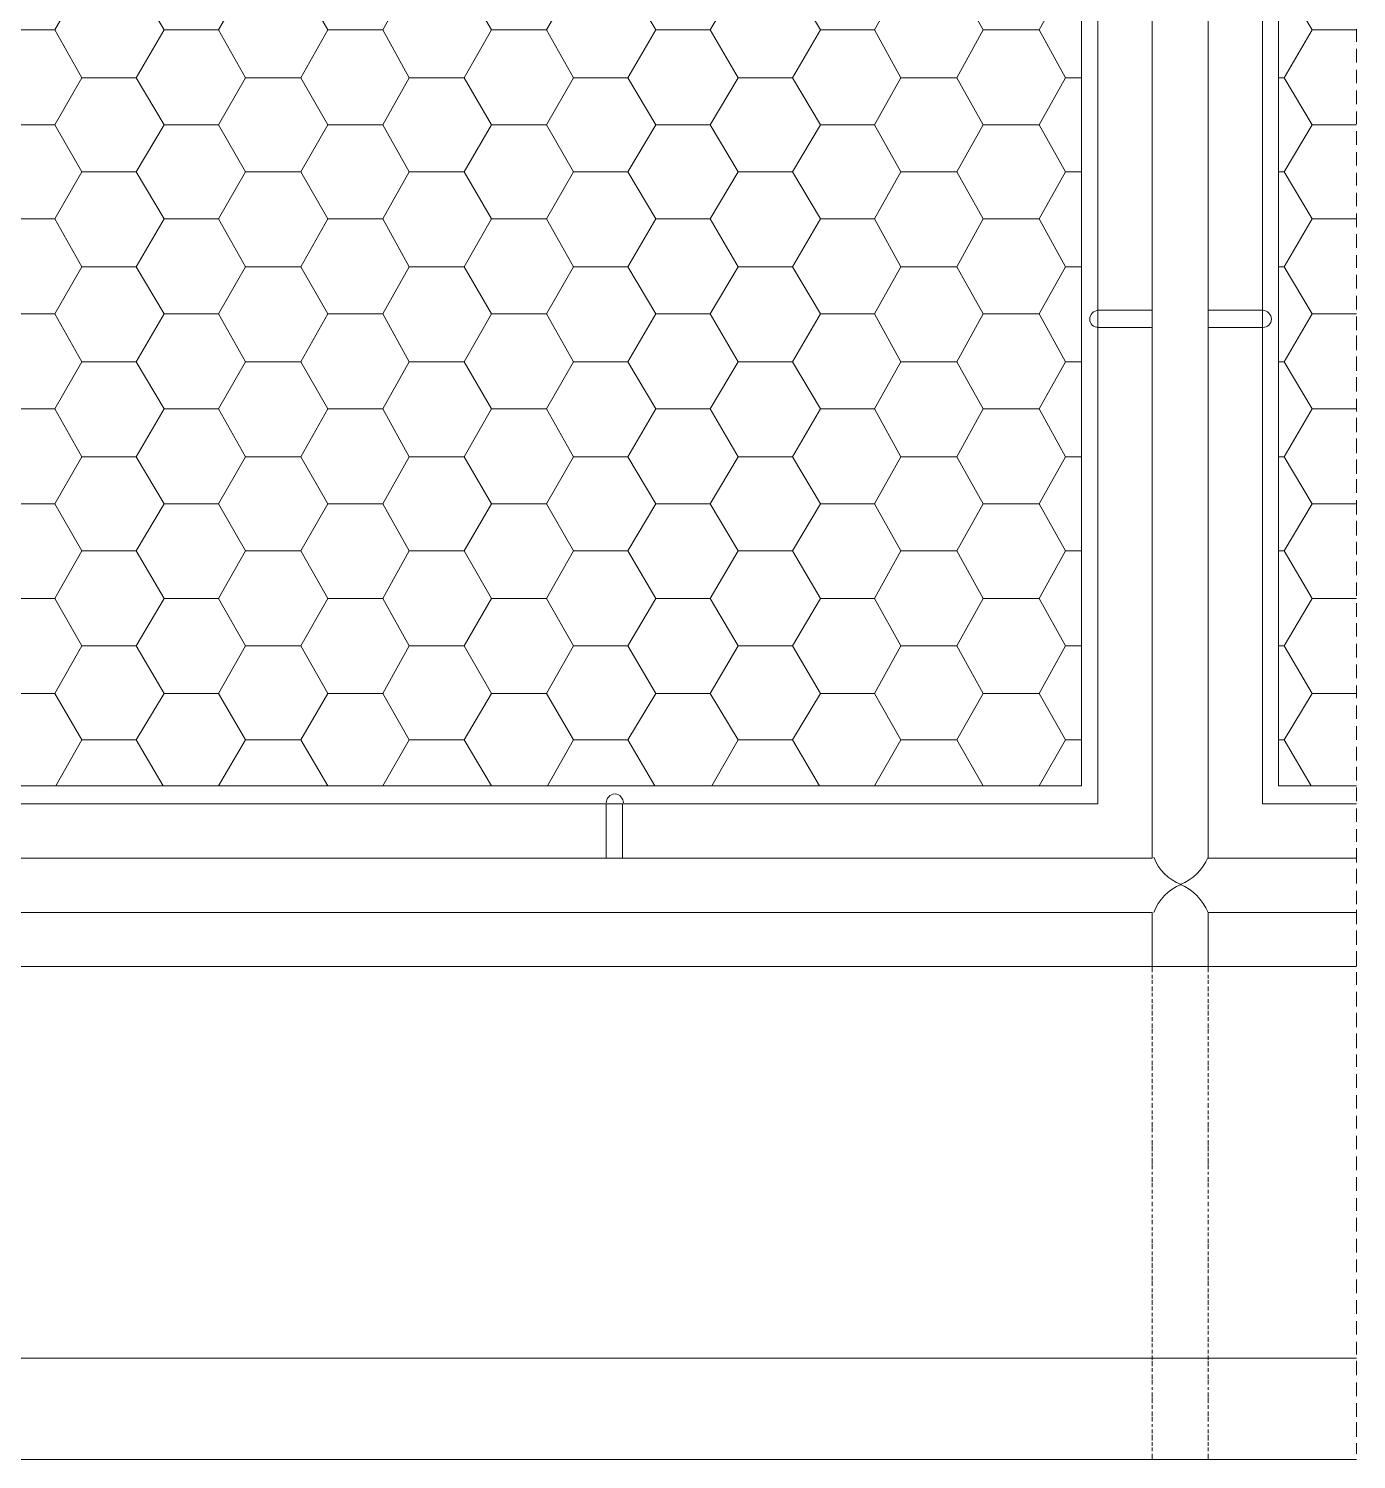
# Model space of a CAD drawing. Header units: millimetres. Extents: x 2928 to 3112, y 1220 to 1280.
# Drawn here: x 3060.518 to 3062.948, y 1263.054 to 1265.671 of the extents above; entities that cross this region are included whole.
import ezdxf

# ---------------------------------------------------------------- set-up
doc = ezdxf.new("R2010")
doc.units = ezdxf.units.MM

msp = doc.modelspace()

# ---------------------------------------------------------------- linework, layer by layer
at = {"color": 7, "linetype": 'Continuous', "lineweight": 5, "true_color": 0x000007}
for points in [[(3062.57433, 1264.15367), (3062.57433, 1268.05543), (3058.37486, 1268.05543)], [(3062.67688, 1264.15367), (3062.67688, 1268.05543), (3062.94813, 1268.05543)], [(3062.94813, 1267.95454), (3062.77612, 1267.95454), (3062.77612, 1264.25291), (3062.94813, 1264.25291)], [(3062.94813, 1267.92476), (3062.80589, 1267.92476), (3062.80589, 1264.28599), (3062.94813, 1264.28599)], [(3062.47509, 1265.15599), (3062.57433, 1265.15599), (3062.57433, 1265.12456)], [(3062.77612, 1265.15599), (3062.67688, 1265.15599), (3062.67688, 1265.12456)], [(3062.57433, 1265.12456), (3062.47509, 1265.12456), (3062.47509, 1265.12456)], [(3062.67688, 1265.12456), (3062.77612, 1265.12456), (3062.77612, 1265.12456)], [(3061.57532, 1264.25291), (3061.57532, 1264.15367), (3061.60509, 1264.15367)], [(3061.60509, 1264.15367), (3061.60509, 1264.25291), (3061.60509, 1264.25291)], [(3062.57433, 1264.15367), (3058.37486, 1264.15367), (3058.37486, 1264.15367)], [(3062.67688, 1264.15367), (3062.94813, 1264.15367), (3062.94813, 1264.15367)], [(3062.57433, 1264.05443), (3058.37486, 1264.05443), (3058.37486, 1264.05443)], [(3062.57433, 1263.95519), (3062.57433, 1264.05443), (3062.57433, 1264.05443)], [(3062.67688, 1263.95519), (3062.67688, 1264.05443), (3062.67688, 1264.05443)], [(3062.67688, 1264.05443), (3062.94813, 1264.05443), (3062.94813, 1264.05443)]]:
    msp.add_lwpolyline(points, dxfattribs=at)
for points in [[(3058.47409, 1267.95454), (3062.47509, 1267.95454), (3062.47509, 1264.25291), (3058.47409, 1264.25291)], [(3062.44532, 1264.28599), (3058.50387, 1264.28599), (3058.50387, 1267.92476), (3062.44532, 1267.92476)]]:
    msp.add_lwpolyline(points, close=True, dxfattribs=at)
at = {"color": 9, "linetype": 'Continuous', "lineweight": 13, "true_color": 0xbababa}
for points in [[(3060.56639, 1265.66872), (3060.61601, 1265.75473), (3060.61601, 1265.75473)], [(3060.76652, 1265.66872), (3060.71525, 1265.75473), (3060.71525, 1265.75473)], [(3060.86576, 1265.66872), (3060.91538, 1265.75473), (3060.91538, 1265.75473)], [(3061.06589, 1265.66872), (3061.01627, 1265.75473), (3061.01627, 1265.75473)], [(3061.16679, 1265.66872), (3061.21475, 1265.75473), (3061.21475, 1265.75473)], [(3061.36527, 1265.66872), (3061.31565, 1265.75473), (3061.31565, 1265.75473)], [(3061.46616, 1265.66872), (3061.51578, 1265.75473), (3061.51578, 1265.75473)], [(3061.66629, 1265.66872), (3061.61502, 1265.75473), (3061.61502, 1265.75473)], [(3061.76553, 1265.66872), (3061.81681, 1265.75473), (3061.81681, 1265.75473)], [(3061.96732, 1265.66872), (3061.91604, 1265.75473), (3061.91604, 1265.75473)], [(3062.06656, 1265.66872), (3062.11452, 1265.75473), (3062.11452, 1265.75473)], [(3062.26504, 1265.66872), (3062.21707, 1265.75473), (3062.21707, 1265.75473)], [(3062.36758, 1265.66872), (3062.41555, 1265.75473), (3062.41555, 1265.75473)], [(3062.86709, 1265.66872), (3062.81581, 1265.75473), (3062.81581, 1265.75473)], [(3060.4655, 1265.66872), (3060.56639, 1265.66872), (3060.56639, 1265.66872)], [(3060.61601, 1265.58106), (3060.56639, 1265.66872), (3060.56639, 1265.66872)], [(3060.71525, 1265.58106), (3060.76652, 1265.66872), (3060.76652, 1265.66872)], [(3060.76652, 1265.66872), (3060.86576, 1265.66872), (3060.86576, 1265.66872)], [(3060.91538, 1265.58106), (3060.86576, 1265.66872), (3060.86576, 1265.66872)], [(3061.01627, 1265.58106), (3061.06589, 1265.66872), (3061.06589, 1265.66872)], [(3061.06589, 1265.66872), (3061.16679, 1265.66872), (3061.16679, 1265.66872)], [(3061.21475, 1265.58106), (3061.16679, 1265.66872), (3061.16679, 1265.66872)], [(3061.31565, 1265.58106), (3061.36527, 1265.66872), (3061.36527, 1265.66872)], [(3061.36527, 1265.66872), (3061.46616, 1265.66872), (3061.46616, 1265.66872)], [(3061.51578, 1265.58106), (3061.46616, 1265.66872), (3061.46616, 1265.66872)], [(3061.61502, 1265.58106), (3061.66629, 1265.66872), (3061.66629, 1265.66872)], [(3061.66629, 1265.66872), (3061.76553, 1265.66872), (3061.76553, 1265.66872)], [(3061.81681, 1265.58106), (3061.76553, 1265.66872), (3061.76553, 1265.66872)], [(3061.91604, 1265.58106), (3061.96732, 1265.66872), (3061.96732, 1265.66872)], [(3061.96732, 1265.66872), (3062.06656, 1265.66872), (3062.06656, 1265.66872)], [(3062.11452, 1265.58106), (3062.06656, 1265.66872), (3062.06656, 1265.66872)], [(3062.21707, 1265.58106), (3062.26504, 1265.66872), (3062.26504, 1265.66872)], [(3062.26504, 1265.66872), (3062.36758, 1265.66872), (3062.36758, 1265.66872)], [(3062.41555, 1265.58106), (3062.36758, 1265.66872), (3062.36758, 1265.66872)], [(3062.81581, 1265.58106), (3062.86709, 1265.66872), (3062.86709, 1265.66872)], [(3062.86709, 1265.66872), (3062.94813, 1265.66872), (3062.94813, 1265.66872)], [(3060.56639, 1265.49506), (3060.61601, 1265.58106), (3060.61601, 1265.58106)], [(3060.61601, 1265.58106), (3060.71525, 1265.58106), (3060.71525, 1265.58106)], [(3060.76652, 1265.49506), (3060.71525, 1265.58106), (3060.71525, 1265.58106)], [(3060.86576, 1265.49506), (3060.91538, 1265.58106), (3060.91538, 1265.58106)], [(3060.91538, 1265.58106), (3061.01627, 1265.58106), (3061.01627, 1265.58106)], [(3061.06589, 1265.49506), (3061.01627, 1265.58106), (3061.01627, 1265.58106)], [(3061.16679, 1265.49506), (3061.21475, 1265.58106), (3061.21475, 1265.58106)], [(3061.21475, 1265.58106), (3061.31565, 1265.58106), (3061.31565, 1265.58106)], [(3061.36527, 1265.49506), (3061.31565, 1265.58106), (3061.31565, 1265.58106)], [(3061.46616, 1265.49506), (3061.51578, 1265.58106), (3061.51578, 1265.58106)], [(3061.51578, 1265.58106), (3061.61502, 1265.58106), (3061.61502, 1265.58106)], [(3061.66629, 1265.49506), (3061.61502, 1265.58106), (3061.61502, 1265.58106)], [(3061.76553, 1265.49506), (3061.81681, 1265.58106), (3061.81681, 1265.58106)], [(3061.81681, 1265.58106), (3061.91604, 1265.58106), (3061.91604, 1265.58106)], [(3061.96732, 1265.49506), (3061.91604, 1265.58106), (3061.91604, 1265.58106)], [(3062.06656, 1265.49506), (3062.11452, 1265.58106), (3062.11452, 1265.58106)], [(3062.11452, 1265.58106), (3062.21707, 1265.58106), (3062.21707, 1265.58106)], [(3062.26504, 1265.49506), (3062.21707, 1265.58106), (3062.21707, 1265.58106)], [(3062.36758, 1265.49506), (3062.41555, 1265.58106), (3062.41555, 1265.58106)], [(3062.41555, 1265.58106), (3062.44532, 1265.58106), (3062.44532, 1265.58106)], [(3062.80589, 1265.58106), (3062.81581, 1265.58106), (3062.81581, 1265.58106)], [(3062.86709, 1265.49506), (3062.81581, 1265.58106), (3062.81581, 1265.58106)], [(3060.4655, 1265.49506), (3060.56639, 1265.49506), (3060.56639, 1265.49506)], [(3060.61601, 1265.40905), (3060.56639, 1265.49506), (3060.56639, 1265.49506)], [(3060.71525, 1265.40905), (3060.76652, 1265.49506), (3060.76652, 1265.49506)], [(3060.76652, 1265.49506), (3060.86576, 1265.49506), (3060.86576, 1265.49506)], [(3060.91538, 1265.40905), (3060.86576, 1265.49506), (3060.86576, 1265.49506)], [(3061.01627, 1265.40905), (3061.06589, 1265.49506), (3061.06589, 1265.49506)], [(3061.06589, 1265.49506), (3061.16679, 1265.49506), (3061.16679, 1265.49506)], [(3061.21475, 1265.40905), (3061.16679, 1265.49506), (3061.16679, 1265.49506)], [(3061.31565, 1265.40905), (3061.36527, 1265.49506), (3061.36527, 1265.49506)], [(3061.36527, 1265.49506), (3061.46616, 1265.49506), (3061.46616, 1265.49506)], [(3061.51578, 1265.40905), (3061.46616, 1265.49506), (3061.46616, 1265.49506)], [(3061.61502, 1265.40905), (3061.66629, 1265.49506), (3061.66629, 1265.49506)], [(3061.66629, 1265.49506), (3061.76553, 1265.49506), (3061.76553, 1265.49506)], [(3061.81681, 1265.40905), (3061.76553, 1265.49506), (3061.76553, 1265.49506)], [(3061.91604, 1265.40905), (3061.96732, 1265.49506), (3061.96732, 1265.49506)], [(3061.96732, 1265.49506), (3062.06656, 1265.49506), (3062.06656, 1265.49506)], [(3062.11452, 1265.40905), (3062.06656, 1265.49506), (3062.06656, 1265.49506)], [(3062.21707, 1265.40905), (3062.26504, 1265.49506), (3062.26504, 1265.49506)], [(3062.26504, 1265.49506), (3062.36758, 1265.49506), (3062.36758, 1265.49506)], [(3062.41555, 1265.40905), (3062.36758, 1265.49506), (3062.36758, 1265.49506)], [(3062.81581, 1265.40905), (3062.86709, 1265.49506), (3062.86709, 1265.49506)], [(3062.86709, 1265.49506), (3062.94813, 1265.49506), (3062.94813, 1265.49506)], [(3060.56639, 1265.32304), (3060.61601, 1265.40905), (3060.61601, 1265.40905)], [(3060.61601, 1265.40905), (3060.71525, 1265.40905), (3060.71525, 1265.40905)], [(3060.76652, 1265.32304), (3060.71525, 1265.40905), (3060.71525, 1265.40905)], [(3060.86576, 1265.32304), (3060.91538, 1265.40905), (3060.91538, 1265.40905)], [(3060.91538, 1265.40905), (3061.01627, 1265.40905), (3061.01627, 1265.40905)], [(3061.06589, 1265.32304), (3061.01627, 1265.40905), (3061.01627, 1265.40905)], [(3061.16679, 1265.32304), (3061.21475, 1265.40905), (3061.21475, 1265.40905)], [(3061.21475, 1265.40905), (3061.31565, 1265.40905), (3061.31565, 1265.40905)], [(3061.36527, 1265.32304), (3061.31565, 1265.40905), (3061.31565, 1265.40905)], [(3061.46616, 1265.32304), (3061.51578, 1265.40905), (3061.51578, 1265.40905)], [(3061.51578, 1265.40905), (3061.61502, 1265.40905), (3061.61502, 1265.40905)], [(3061.66629, 1265.32304), (3061.61502, 1265.40905), (3061.61502, 1265.40905)], [(3061.76553, 1265.32304), (3061.81681, 1265.40905), (3061.81681, 1265.40905)], [(3061.81681, 1265.40905), (3061.91604, 1265.40905), (3061.91604, 1265.40905)], [(3061.96732, 1265.32304), (3061.91604, 1265.40905), (3061.91604, 1265.40905)], [(3062.06656, 1265.32304), (3062.11452, 1265.40905), (3062.11452, 1265.40905)], [(3062.11452, 1265.40905), (3062.21707, 1265.40905), (3062.21707, 1265.40905)], [(3062.26504, 1265.32304), (3062.21707, 1265.40905), (3062.21707, 1265.40905)], [(3062.36758, 1265.32304), (3062.41555, 1265.40905), (3062.41555, 1265.40905)], [(3062.41555, 1265.40905), (3062.44532, 1265.40905), (3062.44532, 1265.40905)], [(3062.80589, 1265.40905), (3062.81581, 1265.40905), (3062.81581, 1265.40905)], [(3062.86709, 1265.32304), (3062.81581, 1265.40905), (3062.81581, 1265.40905)], [(3060.4655, 1265.32304), (3060.56639, 1265.32304), (3060.56639, 1265.32304)], [(3060.61601, 1265.23538), (3060.56639, 1265.32304), (3060.56639, 1265.32304)], [(3060.71525, 1265.23538), (3060.76652, 1265.32304), (3060.76652, 1265.32304)], [(3060.76652, 1265.32304), (3060.86576, 1265.32304), (3060.86576, 1265.32304)], [(3060.91538, 1265.23538), (3060.86576, 1265.32304), (3060.86576, 1265.32304)], [(3061.01627, 1265.23538), (3061.06589, 1265.32304), (3061.06589, 1265.32304)], [(3061.06589, 1265.32304), (3061.16679, 1265.32304), (3061.16679, 1265.32304)], [(3061.21475, 1265.23538), (3061.16679, 1265.32304), (3061.16679, 1265.32304)], [(3061.31565, 1265.23538), (3061.36527, 1265.32304), (3061.36527, 1265.32304)], [(3061.36527, 1265.32304), (3061.46616, 1265.32304), (3061.46616, 1265.32304)], [(3061.51578, 1265.23538), (3061.46616, 1265.32304), (3061.46616, 1265.32304)], [(3061.61502, 1265.23538), (3061.66629, 1265.32304), (3061.66629, 1265.32304)], [(3061.66629, 1265.32304), (3061.76553, 1265.32304), (3061.76553, 1265.32304)], [(3061.81681, 1265.23538), (3061.76553, 1265.32304), (3061.76553, 1265.32304)], [(3061.91604, 1265.23538), (3061.96732, 1265.32304), (3061.96732, 1265.32304)], [(3061.96732, 1265.32304), (3062.06656, 1265.32304), (3062.06656, 1265.32304)], [(3062.11452, 1265.23538), (3062.06656, 1265.32304), (3062.06656, 1265.32304)], [(3062.21707, 1265.23538), (3062.26504, 1265.32304), (3062.26504, 1265.32304)], [(3062.26504, 1265.32304), (3062.36758, 1265.32304), (3062.36758, 1265.32304)], [(3062.41555, 1265.23538), (3062.36758, 1265.32304), (3062.36758, 1265.32304)], [(3062.81581, 1265.23538), (3062.86709, 1265.32304), (3062.86709, 1265.32304)], [(3062.86709, 1265.32304), (3062.94813, 1265.32304), (3062.94813, 1265.32304)], [(3060.56639, 1265.14937), (3060.61601, 1265.23538), (3060.61601, 1265.23538)], [(3060.61601, 1265.23538), (3060.71525, 1265.23538), (3060.71525, 1265.23538)], [(3060.76652, 1265.14937), (3060.71525, 1265.23538), (3060.71525, 1265.23538)], [(3060.86576, 1265.14937), (3060.91538, 1265.23538), (3060.91538, 1265.23538)], [(3060.91538, 1265.23538), (3061.01627, 1265.23538), (3061.01627, 1265.23538)], [(3061.06589, 1265.14937), (3061.01627, 1265.23538), (3061.01627, 1265.23538)], [(3061.16679, 1265.14937), (3061.21475, 1265.23538), (3061.21475, 1265.23538)], [(3061.21475, 1265.23538), (3061.31565, 1265.23538), (3061.31565, 1265.23538)], [(3061.36527, 1265.14937), (3061.31565, 1265.23538), (3061.31565, 1265.23538)], [(3061.46616, 1265.14937), (3061.51578, 1265.23538), (3061.51578, 1265.23538)], [(3061.51578, 1265.23538), (3061.61502, 1265.23538), (3061.61502, 1265.23538)], [(3061.66629, 1265.14937), (3061.61502, 1265.23538), (3061.61502, 1265.23538)], [(3061.76553, 1265.14937), (3061.81681, 1265.23538), (3061.81681, 1265.23538)], [(3061.81681, 1265.23538), (3061.91604, 1265.23538), (3061.91604, 1265.23538)], [(3061.96732, 1265.14937), (3061.91604, 1265.23538), (3061.91604, 1265.23538)], [(3062.06656, 1265.14937), (3062.11452, 1265.23538), (3062.11452, 1265.23538)], [(3062.11452, 1265.23538), (3062.21707, 1265.23538), (3062.21707, 1265.23538)], [(3062.26504, 1265.14937), (3062.21707, 1265.23538), (3062.21707, 1265.23538)], [(3062.36758, 1265.14937), (3062.41555, 1265.23538), (3062.41555, 1265.23538)], [(3062.41555, 1265.23538), (3062.44532, 1265.23538), (3062.44532, 1265.23538)], [(3062.80589, 1265.23538), (3062.81581, 1265.23538), (3062.81581, 1265.23538)], [(3062.86709, 1265.14937), (3062.81581, 1265.23538), (3062.81581, 1265.23538)], [(3060.4655, 1265.14937), (3060.56639, 1265.14937), (3060.56639, 1265.14937)], [(3060.61601, 1265.06171), (3060.56639, 1265.14937), (3060.56639, 1265.14937)], [(3060.71525, 1265.06171), (3060.76652, 1265.14937), (3060.76652, 1265.14937)], [(3060.76652, 1265.14937), (3060.86576, 1265.14937), (3060.86576, 1265.14937)], [(3060.91538, 1265.06171), (3060.86576, 1265.14937), (3060.86576, 1265.14937)], [(3061.01627, 1265.06171), (3061.06589, 1265.14937), (3061.06589, 1265.14937)], [(3061.06589, 1265.14937), (3061.16679, 1265.14937), (3061.16679, 1265.14937)], [(3061.21475, 1265.06171), (3061.16679, 1265.14937), (3061.16679, 1265.14937)], [(3061.31565, 1265.06171), (3061.36527, 1265.14937), (3061.36527, 1265.14937)], [(3061.36527, 1265.14937), (3061.46616, 1265.14937), (3061.46616, 1265.14937)], [(3061.51578, 1265.06171), (3061.46616, 1265.14937), (3061.46616, 1265.14937)], [(3061.61502, 1265.06171), (3061.66629, 1265.14937), (3061.66629, 1265.14937)], [(3061.66629, 1265.14937), (3061.76553, 1265.14937), (3061.76553, 1265.14937)], [(3061.81681, 1265.06171), (3061.76553, 1265.14937), (3061.76553, 1265.14937)], [(3061.91604, 1265.06171), (3061.96732, 1265.14937), (3061.96732, 1265.14937)], [(3061.96732, 1265.14937), (3062.06656, 1265.14937), (3062.06656, 1265.14937)], [(3062.11452, 1265.06171), (3062.06656, 1265.14937), (3062.06656, 1265.14937)], [(3062.21707, 1265.06171), (3062.26504, 1265.14937), (3062.26504, 1265.14937)], [(3062.26504, 1265.14937), (3062.36758, 1265.14937), (3062.36758, 1265.14937)], [(3062.41555, 1265.06171), (3062.36758, 1265.14937), (3062.36758, 1265.14937)], [(3062.81581, 1265.06171), (3062.86709, 1265.14937), (3062.86709, 1265.14937)], [(3062.86709, 1265.14937), (3062.94813, 1265.14937), (3062.94813, 1265.14937)], [(3060.56639, 1264.9757), (3060.61601, 1265.06171), (3060.61601, 1265.06171)], [(3060.61601, 1265.06171), (3060.71525, 1265.06171), (3060.71525, 1265.06171)], [(3060.76652, 1264.9757), (3060.71525, 1265.06171), (3060.71525, 1265.06171)], [(3060.86576, 1264.9757), (3060.91538, 1265.06171), (3060.91538, 1265.06171)], [(3060.91538, 1265.06171), (3061.01627, 1265.06171), (3061.01627, 1265.06171)], [(3061.06589, 1264.9757), (3061.01627, 1265.06171), (3061.01627, 1265.06171)], [(3061.16679, 1264.9757), (3061.21475, 1265.06171), (3061.21475, 1265.06171)], [(3061.21475, 1265.06171), (3061.31565, 1265.06171), (3061.31565, 1265.06171)], [(3061.36527, 1264.9757), (3061.31565, 1265.06171), (3061.31565, 1265.06171)], [(3061.46616, 1264.9757), (3061.51578, 1265.06171), (3061.51578, 1265.06171)], [(3061.51578, 1265.06171), (3061.61502, 1265.06171), (3061.61502, 1265.06171)], [(3061.66629, 1264.9757), (3061.61502, 1265.06171), (3061.61502, 1265.06171)], [(3061.76553, 1264.9757), (3061.81681, 1265.06171), (3061.81681, 1265.06171)], [(3061.81681, 1265.06171), (3061.91604, 1265.06171), (3061.91604, 1265.06171)], [(3061.96732, 1264.9757), (3061.91604, 1265.06171), (3061.91604, 1265.06171)], [(3062.06656, 1264.9757), (3062.11452, 1265.06171), (3062.11452, 1265.06171)], [(3062.11452, 1265.06171), (3062.21707, 1265.06171), (3062.21707, 1265.06171)], [(3062.26504, 1264.9757), (3062.21707, 1265.06171), (3062.21707, 1265.06171)], [(3062.36758, 1264.9757), (3062.41555, 1265.06171), (3062.41555, 1265.06171)], [(3062.41555, 1265.06171), (3062.44532, 1265.06171), (3062.44532, 1265.06171)], [(3062.80589, 1265.06171), (3062.81581, 1265.06171), (3062.81581, 1265.06171)], [(3062.86709, 1264.9757), (3062.81581, 1265.06171), (3062.81581, 1265.06171)], [(3060.4655, 1264.9757), (3060.56639, 1264.9757), (3060.56639, 1264.9757)], [(3060.61601, 1264.88804), (3060.56639, 1264.9757), (3060.56639, 1264.9757)], [(3060.71525, 1264.88804), (3060.76652, 1264.9757), (3060.76652, 1264.9757)], [(3060.76652, 1264.9757), (3060.86576, 1264.9757), (3060.86576, 1264.9757)], [(3060.91538, 1264.88804), (3060.86576, 1264.9757), (3060.86576, 1264.9757)], [(3061.01627, 1264.88804), (3061.06589, 1264.9757), (3061.06589, 1264.9757)], [(3061.06589, 1264.9757), (3061.16679, 1264.9757), (3061.16679, 1264.9757)], [(3061.21475, 1264.88804), (3061.16679, 1264.9757), (3061.16679, 1264.9757)], [(3061.31565, 1264.88804), (3061.36527, 1264.9757), (3061.36527, 1264.9757)], [(3061.36527, 1264.9757), (3061.46616, 1264.9757), (3061.46616, 1264.9757)], [(3061.51578, 1264.88804), (3061.46616, 1264.9757), (3061.46616, 1264.9757)], [(3061.61502, 1264.88804), (3061.66629, 1264.9757), (3061.66629, 1264.9757)], [(3061.66629, 1264.9757), (3061.76553, 1264.9757), (3061.76553, 1264.9757)], [(3061.81681, 1264.88804), (3061.76553, 1264.9757), (3061.76553, 1264.9757)], [(3061.91604, 1264.88804), (3061.96732, 1264.9757), (3061.96732, 1264.9757)], [(3061.96732, 1264.9757), (3062.06656, 1264.9757), (3062.06656, 1264.9757)], [(3062.11452, 1264.88804), (3062.06656, 1264.9757), (3062.06656, 1264.9757)], [(3062.21707, 1264.88804), (3062.26504, 1264.9757), (3062.26504, 1264.9757)], [(3062.26504, 1264.9757), (3062.36758, 1264.9757), (3062.36758, 1264.9757)], [(3062.41555, 1264.88804), (3062.36758, 1264.9757), (3062.36758, 1264.9757)], [(3062.81581, 1264.88804), (3062.86709, 1264.9757), (3062.86709, 1264.9757)], [(3062.86709, 1264.9757), (3062.94813, 1264.9757), (3062.94813, 1264.9757)], [(3060.56639, 1264.80203), (3060.61601, 1264.88804), (3060.61601, 1264.88804)], [(3060.61601, 1264.88804), (3060.71525, 1264.88804), (3060.71525, 1264.88804)], [(3060.76652, 1264.80203), (3060.71525, 1264.88804), (3060.71525, 1264.88804)], [(3060.86576, 1264.80203), (3060.91538, 1264.88804), (3060.91538, 1264.88804)], [(3060.91538, 1264.88804), (3061.01627, 1264.88804), (3061.01627, 1264.88804)], [(3061.06589, 1264.80203), (3061.01627, 1264.88804), (3061.01627, 1264.88804)], [(3061.16679, 1264.80203), (3061.21475, 1264.88804), (3061.21475, 1264.88804)], [(3061.21475, 1264.88804), (3061.31565, 1264.88804), (3061.31565, 1264.88804)], [(3061.36527, 1264.80203), (3061.31565, 1264.88804), (3061.31565, 1264.88804)], [(3061.46616, 1264.80203), (3061.51578, 1264.88804), (3061.51578, 1264.88804)], [(3061.51578, 1264.88804), (3061.61502, 1264.88804), (3061.61502, 1264.88804)], [(3061.66629, 1264.80203), (3061.61502, 1264.88804), (3061.61502, 1264.88804)], [(3061.76553, 1264.80203), (3061.81681, 1264.88804), (3061.81681, 1264.88804)], [(3061.81681, 1264.88804), (3061.91604, 1264.88804), (3061.91604, 1264.88804)], [(3061.96732, 1264.80203), (3061.91604, 1264.88804), (3061.91604, 1264.88804)], [(3062.06656, 1264.80203), (3062.11452, 1264.88804), (3062.11452, 1264.88804)], [(3062.11452, 1264.88804), (3062.21707, 1264.88804), (3062.21707, 1264.88804)], [(3062.26504, 1264.80203), (3062.21707, 1264.88804), (3062.21707, 1264.88804)], [(3062.36758, 1264.80203), (3062.41555, 1264.88804), (3062.41555, 1264.88804)], [(3062.41555, 1264.88804), (3062.44532, 1264.88804), (3062.44532, 1264.88804)], [(3062.80589, 1264.88804), (3062.81581, 1264.88804), (3062.81581, 1264.88804)], [(3062.86709, 1264.80203), (3062.81581, 1264.88804), (3062.81581, 1264.88804)], [(3060.4655, 1264.80203), (3060.56639, 1264.80203), (3060.56639, 1264.80203)], [(3060.61601, 1264.71603), (3060.56639, 1264.80203), (3060.56639, 1264.80203)], [(3060.71525, 1264.71603), (3060.76652, 1264.80203), (3060.76652, 1264.80203)], [(3060.76652, 1264.80203), (3060.86576, 1264.80203), (3060.86576, 1264.80203)], [(3060.91538, 1264.71603), (3060.86576, 1264.80203), (3060.86576, 1264.80203)], [(3061.01627, 1264.71603), (3061.06589, 1264.80203), (3061.06589, 1264.80203)], [(3061.06589, 1264.80203), (3061.16679, 1264.80203), (3061.16679, 1264.80203)], [(3061.21475, 1264.71603), (3061.16679, 1264.80203), (3061.16679, 1264.80203)], [(3061.31565, 1264.71603), (3061.36527, 1264.80203), (3061.36527, 1264.80203)], [(3061.36527, 1264.80203), (3061.46616, 1264.80203), (3061.46616, 1264.80203)], [(3061.51578, 1264.71603), (3061.46616, 1264.80203), (3061.46616, 1264.80203)], [(3061.61502, 1264.71603), (3061.66629, 1264.80203), (3061.66629, 1264.80203)], [(3061.66629, 1264.80203), (3061.76553, 1264.80203), (3061.76553, 1264.80203)], [(3061.81681, 1264.71603), (3061.76553, 1264.80203), (3061.76553, 1264.80203)], [(3061.91604, 1264.71603), (3061.96732, 1264.80203), (3061.96732, 1264.80203)], [(3061.96732, 1264.80203), (3062.06656, 1264.80203), (3062.06656, 1264.80203)], [(3062.11452, 1264.71603), (3062.06656, 1264.80203), (3062.06656, 1264.80203)], [(3062.21707, 1264.71603), (3062.26504, 1264.80203), (3062.26504, 1264.80203)], [(3062.26504, 1264.80203), (3062.36758, 1264.80203), (3062.36758, 1264.80203)], [(3062.41555, 1264.71603), (3062.36758, 1264.80203), (3062.36758, 1264.80203)], [(3062.81581, 1264.71603), (3062.86709, 1264.80203), (3062.86709, 1264.80203)], [(3062.86709, 1264.80203), (3062.94813, 1264.80203), (3062.94813, 1264.80203)], [(3060.56639, 1264.62837), (3060.61601, 1264.71603), (3060.61601, 1264.71603)], [(3060.61601, 1264.71603), (3060.71525, 1264.71603), (3060.71525, 1264.71603)], [(3060.76652, 1264.62837), (3060.71525, 1264.71603), (3060.71525, 1264.71603)], [(3060.86576, 1264.62837), (3060.91538, 1264.71603), (3060.91538, 1264.71603)], [(3060.91538, 1264.71603), (3061.01627, 1264.71603), (3061.01627, 1264.71603)], [(3061.06589, 1264.62837), (3061.01627, 1264.71603), (3061.01627, 1264.71603)], [(3061.16679, 1264.62837), (3061.21475, 1264.71603), (3061.21475, 1264.71603)], [(3061.21475, 1264.71603), (3061.31565, 1264.71603), (3061.31565, 1264.71603)], [(3061.36527, 1264.62837), (3061.31565, 1264.71603), (3061.31565, 1264.71603)], [(3061.46616, 1264.62837), (3061.51578, 1264.71603), (3061.51578, 1264.71603)], [(3061.51578, 1264.71603), (3061.61502, 1264.71603), (3061.61502, 1264.71603)], [(3061.66629, 1264.62837), (3061.61502, 1264.71603), (3061.61502, 1264.71603)], [(3061.76553, 1264.62837), (3061.81681, 1264.71603), (3061.81681, 1264.71603)], [(3061.81681, 1264.71603), (3061.91604, 1264.71603), (3061.91604, 1264.71603)], [(3061.96732, 1264.62837), (3061.91604, 1264.71603), (3061.91604, 1264.71603)], [(3062.06656, 1264.62837), (3062.11452, 1264.71603), (3062.11452, 1264.71603)], [(3062.11452, 1264.71603), (3062.21707, 1264.71603), (3062.21707, 1264.71603)], [(3062.26504, 1264.62837), (3062.21707, 1264.71603), (3062.21707, 1264.71603)], [(3062.36758, 1264.62837), (3062.41555, 1264.71603), (3062.41555, 1264.71603)], [(3062.41555, 1264.71603), (3062.44532, 1264.71603), (3062.44532, 1264.71603)], [(3062.80589, 1264.71603), (3062.81581, 1264.71603), (3062.81581, 1264.71603)], [(3062.86709, 1264.62837), (3062.81581, 1264.71603), (3062.81581, 1264.71603)], [(3060.4655, 1264.62837), (3060.56639, 1264.62837), (3060.56639, 1264.62837)], [(3060.61601, 1264.54236), (3060.56639, 1264.62837), (3060.56639, 1264.62837)], [(3060.71525, 1264.54236), (3060.76652, 1264.62837), (3060.76652, 1264.62837)], [(3060.76652, 1264.62837), (3060.86576, 1264.62837), (3060.86576, 1264.62837)], [(3060.91538, 1264.54236), (3060.86576, 1264.62837), (3060.86576, 1264.62837)], [(3061.01627, 1264.54236), (3061.06589, 1264.62837), (3061.06589, 1264.62837)], [(3061.06589, 1264.62837), (3061.16679, 1264.62837), (3061.16679, 1264.62837)], [(3061.21475, 1264.54236), (3061.16679, 1264.62837), (3061.16679, 1264.62837)], [(3061.31565, 1264.54236), (3061.36527, 1264.62837), (3061.36527, 1264.62837)], [(3061.36527, 1264.62837), (3061.46616, 1264.62837), (3061.46616, 1264.62837)], [(3061.51578, 1264.54236), (3061.46616, 1264.62837), (3061.46616, 1264.62837)], [(3061.61502, 1264.54236), (3061.66629, 1264.62837), (3061.66629, 1264.62837)], [(3061.66629, 1264.62837), (3061.76553, 1264.62837), (3061.76553, 1264.62837)], [(3061.81681, 1264.54236), (3061.76553, 1264.62837), (3061.76553, 1264.62837)], [(3061.91604, 1264.54236), (3061.96732, 1264.62837), (3061.96732, 1264.62837)], [(3061.96732, 1264.62837), (3062.06656, 1264.62837), (3062.06656, 1264.62837)], [(3062.11452, 1264.54236), (3062.06656, 1264.62837), (3062.06656, 1264.62837)], [(3062.21707, 1264.54236), (3062.26504, 1264.62837), (3062.26504, 1264.62837)], [(3062.26504, 1264.62837), (3062.36758, 1264.62837), (3062.36758, 1264.62837)], [(3062.41555, 1264.54236), (3062.36758, 1264.62837), (3062.36758, 1264.62837)], [(3062.81581, 1264.54236), (3062.86709, 1264.62837), (3062.86709, 1264.62837)], [(3062.86709, 1264.62837), (3062.94813, 1264.62837), (3062.94813, 1264.62837)], [(3060.56639, 1264.4547), (3060.61601, 1264.54236), (3060.61601, 1264.54236)], [(3060.61601, 1264.54236), (3060.71525, 1264.54236), (3060.71525, 1264.54236)], [(3060.76652, 1264.4547), (3060.71525, 1264.54236), (3060.71525, 1264.54236)], [(3060.86576, 1264.4547), (3060.91538, 1264.54236), (3060.91538, 1264.54236)], [(3060.91538, 1264.54236), (3061.01627, 1264.54236), (3061.01627, 1264.54236)], [(3061.06589, 1264.4547), (3061.01627, 1264.54236), (3061.01627, 1264.54236)], [(3061.16679, 1264.4547), (3061.21475, 1264.54236), (3061.21475, 1264.54236)], [(3061.21475, 1264.54236), (3061.31565, 1264.54236), (3061.31565, 1264.54236)], [(3061.36527, 1264.4547), (3061.31565, 1264.54236), (3061.31565, 1264.54236)], [(3061.46616, 1264.4547), (3061.51578, 1264.54236), (3061.51578, 1264.54236)], [(3061.51578, 1264.54236), (3061.61502, 1264.54236), (3061.61502, 1264.54236)], [(3061.66629, 1264.4547), (3061.61502, 1264.54236), (3061.61502, 1264.54236)], [(3061.76553, 1264.4547), (3061.81681, 1264.54236), (3061.81681, 1264.54236)], [(3061.81681, 1264.54236), (3061.91604, 1264.54236), (3061.91604, 1264.54236)], [(3061.96732, 1264.4547), (3061.91604, 1264.54236), (3061.91604, 1264.54236)], [(3062.06656, 1264.4547), (3062.11452, 1264.54236), (3062.11452, 1264.54236)], [(3062.11452, 1264.54236), (3062.21707, 1264.54236), (3062.21707, 1264.54236)], [(3062.26504, 1264.4547), (3062.21707, 1264.54236), (3062.21707, 1264.54236)], [(3062.36758, 1264.4547), (3062.41555, 1264.54236), (3062.41555, 1264.54236)], [(3062.41555, 1264.54236), (3062.44532, 1264.54236), (3062.44532, 1264.54236)], [(3062.80589, 1264.54236), (3062.81581, 1264.54236), (3062.81581, 1264.54236)], [(3062.86709, 1264.4547), (3062.81581, 1264.54236), (3062.81581, 1264.54236)], [(3060.4655, 1264.4547), (3060.56639, 1264.4547), (3060.56639, 1264.4547)], [(3060.61601, 1264.37034), (3060.56639, 1264.4547), (3060.56639, 1264.4547)], [(3060.71525, 1264.37034), (3060.76652, 1264.4547), (3060.76652, 1264.4547)], [(3060.76652, 1264.4547), (3060.86576, 1264.4547), (3060.86576, 1264.4547)], [(3060.91538, 1264.37034), (3060.86576, 1264.4547), (3060.86576, 1264.4547)], [(3061.01627, 1264.37034), (3061.06589, 1264.4547), (3061.06589, 1264.4547)], [(3061.06589, 1264.4547), (3061.16679, 1264.4547), (3061.16679, 1264.4547)], [(3061.21475, 1264.37034), (3061.16679, 1264.4547), (3061.16679, 1264.4547)], [(3061.31565, 1264.37034), (3061.36527, 1264.4547), (3061.36527, 1264.4547)], [(3061.36527, 1264.4547), (3061.46616, 1264.4547), (3061.46616, 1264.4547)], [(3061.51578, 1264.37034), (3061.46616, 1264.4547), (3061.46616, 1264.4547)], [(3061.61502, 1264.37034), (3061.66629, 1264.4547), (3061.66629, 1264.4547)], [(3061.66629, 1264.4547), (3061.76553, 1264.4547), (3061.76553, 1264.4547)], [(3061.81681, 1264.37034), (3061.76553, 1264.4547), (3061.76553, 1264.4547)], [(3061.91604, 1264.37034), (3061.96732, 1264.4547), (3061.96732, 1264.4547)], [(3061.96732, 1264.4547), (3062.06656, 1264.4547), (3062.06656, 1264.4547)], [(3062.11452, 1264.37034), (3062.06656, 1264.4547), (3062.06656, 1264.4547)], [(3062.21707, 1264.37034), (3062.26504, 1264.4547), (3062.26504, 1264.4547)], [(3062.26504, 1264.4547), (3062.36758, 1264.4547), (3062.36758, 1264.4547)], [(3062.41555, 1264.37034), (3062.36758, 1264.4547), (3062.36758, 1264.4547)], [(3062.81581, 1264.37034), (3062.86709, 1264.4547), (3062.86709, 1264.4547)], [(3062.86709, 1264.4547), (3062.94813, 1264.4547), (3062.94813, 1264.4547)], [(3060.56804, 1264.28599), (3060.61601, 1264.37034), (3060.61601, 1264.37034)], [(3060.61601, 1264.37034), (3060.71525, 1264.37034), (3060.71525, 1264.37034)], [(3060.76487, 1264.28599), (3060.71525, 1264.37034), (3060.71525, 1264.37034)], [(3060.86576, 1264.28599), (3060.91538, 1264.37034), (3060.91538, 1264.37034)], [(3060.91538, 1264.37034), (3061.01627, 1264.37034), (3061.01627, 1264.37034)], [(3061.06589, 1264.28599), (3061.01627, 1264.37034), (3061.01627, 1264.37034)], [(3061.16679, 1264.28599), (3061.21475, 1264.37034), (3061.21475, 1264.37034)], [(3061.21475, 1264.37034), (3061.31565, 1264.37034), (3061.31565, 1264.37034)], [(3061.36527, 1264.28599), (3061.31565, 1264.37034), (3061.31565, 1264.37034)], [(3061.46781, 1264.28599), (3061.51578, 1264.37034), (3061.51578, 1264.37034)], [(3061.51578, 1264.37034), (3061.61502, 1264.37034), (3061.61502, 1264.37034)], [(3061.66464, 1264.28599), (3061.61502, 1264.37034), (3061.61502, 1264.37034)], [(3061.76884, 1264.28599), (3061.81681, 1264.37034), (3061.81681, 1264.37034)], [(3061.81681, 1264.37034), (3061.91604, 1264.37034), (3061.91604, 1264.37034)], [(3061.96566, 1264.28599), (3061.91604, 1264.37034), (3061.91604, 1264.37034)], [(3062.06656, 1264.28599), (3062.11452, 1264.37034), (3062.11452, 1264.37034)], [(3062.11452, 1264.37034), (3062.21707, 1264.37034), (3062.21707, 1264.37034)], [(3062.26504, 1264.28599), (3062.21707, 1264.37034), (3062.21707, 1264.37034)], [(3062.36758, 1264.28599), (3062.41555, 1264.37034), (3062.41555, 1264.37034)], [(3062.41555, 1264.37034), (3062.44532, 1264.37034), (3062.44532, 1264.37034)], [(3062.80589, 1264.37034), (3062.81581, 1264.37034), (3062.81581, 1264.37034)], [(3062.86543, 1264.28599), (3062.81581, 1264.37034), (3062.81581, 1264.37034)]]:
    msp.add_lwpolyline(points, dxfattribs=at)
at = {"color": 252, "linetype": 'Continuous', "lineweight": 13, "true_color": 0x989898}
for points in [[(3062.94813, 1265.67038), (3062.94813, 1265.64722), (3062.94813, 1265.64722)], [(3062.94813, 1265.63399), (3062.94813, 1265.60918), (3062.94813, 1265.60918)], [(3062.94813, 1265.59595), (3062.94813, 1265.57114), (3062.94813, 1265.57114)], [(3062.94813, 1265.55791), (3062.94813, 1265.5331), (3062.94813, 1265.5331)], [(3062.94813, 1265.51987), (3062.94813, 1265.49671), (3062.94813, 1265.49671)], [(3062.94813, 1265.48348), (3062.94813, 1265.45867), (3062.94813, 1265.45867)], [(3062.94813, 1265.44544), (3062.94813, 1265.42063), (3062.94813, 1265.42063)], [(3062.94813, 1265.40739), (3062.94813, 1265.38424), (3062.94813, 1265.38424)], [(3062.94813, 1265.37101), (3062.94813, 1265.3462), (3062.94813, 1265.3462)], [(3062.94813, 1265.33297), (3062.94813, 1265.30816), (3062.94813, 1265.30816)], [(3062.94813, 1265.29492), (3062.94813, 1265.27011), (3062.94813, 1265.27011)], [(3062.94813, 1265.25688), (3062.94813, 1265.23373), (3062.94813, 1265.23373)], [(3062.94813, 1265.22049), (3062.94813, 1265.19568), (3062.94813, 1265.19568)], [(3062.94813, 1265.18245), (3062.94813, 1265.15764), (3062.94813, 1265.15764)], [(3062.94813, 1265.14441), (3062.94813, 1265.1196), (3062.94813, 1265.1196)], [(3062.94813, 1265.10968), (3062.94813, 1265.08321), (3062.94813, 1265.08321)], [(3062.94813, 1265.07163), (3062.94813, 1265.04517), (3062.94813, 1265.04517)], [(3062.94813, 1265.03359), (3062.94813, 1265.00713), (3062.94813, 1265.00713)], [(3062.94813, 1264.9939), (3062.94813, 1264.97074), (3062.94813, 1264.97074)], [(3062.94813, 1264.95916), (3062.94813, 1264.9327), (3062.94813, 1264.9327)], [(3062.94813, 1264.92112), (3062.94813, 1264.89466), (3062.94813, 1264.89466)], [(3062.94813, 1264.88308), (3062.94813, 1264.85662), (3062.94813, 1264.85662)], [(3062.94813, 1264.84669), (3062.94813, 1264.82188), (3062.94813, 1264.82188)], [(3062.94813, 1264.80865), (3062.94813, 1264.78219), (3062.94813, 1264.78219)], [(3062.94813, 1264.77061), (3062.94813, 1264.74415), (3062.94813, 1264.74415)], [(3062.94813, 1264.73257), (3062.94813, 1264.70941), (3062.94813, 1264.70941)], [(3062.94813, 1264.69618), (3062.94813, 1264.67137), (3062.94813, 1264.67137)], [(3062.94813, 1264.65814), (3062.94813, 1264.63333), (3062.94813, 1264.63333)], [(3062.94813, 1264.6201), (3062.94813, 1264.59529), (3062.94813, 1264.59529)], [(3062.94813, 1264.58371), (3062.94813, 1264.5589), (3062.94813, 1264.5589)], [(3062.94813, 1264.54567), (3062.94813, 1264.52086), (3062.94813, 1264.52086)], [(3062.94813, 1264.50762), (3062.94813, 1264.48281), (3062.94813, 1264.48281)], [(3062.94813, 1264.46958), (3062.94813, 1264.44643), (3062.94813, 1264.44643)], [(3062.94813, 1264.4332), (3062.94813, 1264.40839), (3062.94813, 1264.40839)], [(3062.94813, 1264.39515), (3062.94813, 1264.37034), (3062.94813, 1264.37034)], [(3062.94813, 1264.35711), (3062.94813, 1264.3323), (3062.94813, 1264.3323)], [(3062.94813, 1264.32072), (3062.94813, 1264.29591), (3062.94813, 1264.29591)], [(3062.94813, 1264.28268), (3062.94813, 1264.25787), (3062.94813, 1264.25787)], [(3062.94813, 1264.24464), (3062.94813, 1264.21983), (3062.94813, 1264.21983)], [(3062.94813, 1264.2066), (3062.94813, 1264.18344), (3062.94813, 1264.18344)], [(3062.94813, 1264.17187), (3062.94813, 1264.1454), (3062.94813, 1264.1454)], [(3062.94813, 1264.13382), (3062.94813, 1264.10736), (3062.94813, 1264.10736)], [(3062.94813, 1264.09413), (3062.94813, 1264.06932), (3062.94813, 1264.06932)], [(3062.94813, 1264.05939), (3062.94813, 1264.03293), (3062.94813, 1264.03293)], [(3062.94813, 1264.02135), (3062.94813, 1263.99489), (3062.94813, 1263.99489)], [(3062.94813, 1263.98331), (3062.94813, 1263.95685), (3062.94813, 1263.95685)], [(3062.57433, 1263.95519), (3062.57433, 1263.94527), (3062.57433, 1263.94527)], [(3062.57433, 1263.94031), (3062.57433, 1263.93369), (3062.57433, 1263.93369)], [(3062.67688, 1263.94527), (3062.67688, 1263.95519), (3062.67688, 1263.95519)], [(3062.67688, 1263.93369), (3062.67688, 1263.94031), (3062.67688, 1263.94031)], [(3062.94813, 1263.94527), (3062.94813, 1263.92211), (3062.94813, 1263.92211)], [(3062.57433, 1263.93038), (3062.57433, 1263.92377), (3062.57433, 1263.92377)], [(3062.57433, 1263.9188), (3062.57433, 1263.91054), (3062.57433, 1263.91054)], [(3062.67688, 1263.92377), (3062.67688, 1263.93038), (3062.67688, 1263.93038)], [(3062.67688, 1263.91054), (3062.67688, 1263.9188), (3062.67688, 1263.9188)], [(3062.94813, 1263.90888), (3062.94813, 1263.88242), (3062.94813, 1263.88242)], [(3062.57433, 1263.90723), (3062.57433, 1263.90061), (3062.57433, 1263.90061)], [(3062.57433, 1263.89565), (3062.57433, 1263.88903), (3062.57433, 1263.88903)], [(3062.57433, 1263.88573), (3062.57433, 1263.87746), (3062.57433, 1263.87746)], [(3062.67688, 1263.90061), (3062.67688, 1263.90723), (3062.67688, 1263.90723)], [(3062.67688, 1263.88903), (3062.67688, 1263.89565), (3062.67688, 1263.89565)], [(3062.67688, 1263.87746), (3062.67688, 1263.88573), (3062.67688, 1263.88573)], [(3062.57433, 1263.87415), (3062.57433, 1263.86588), (3062.57433, 1263.86588)], [(3062.57433, 1263.86257), (3062.57433, 1263.85595), (3062.57433, 1263.85595)], [(3062.67688, 1263.86588), (3062.67688, 1263.87415), (3062.67688, 1263.87415)], [(3062.67688, 1263.85595), (3062.67688, 1263.86257), (3062.67688, 1263.86257)], [(3062.94813, 1263.87084), (3062.94813, 1263.84438), (3062.94813, 1263.84438)], [(3062.57433, 1263.85099), (3062.57433, 1263.84272), (3062.57433, 1263.84272)], [(3062.57433, 1263.84107), (3062.57433, 1263.8328), (3062.57433, 1263.8328)], [(3062.67688, 1263.84272), (3062.67688, 1263.85099), (3062.67688, 1263.85099)], [(3062.67688, 1263.8328), (3062.67688, 1263.84107), (3062.67688, 1263.84107)], [(3062.94813, 1263.8328), (3062.94813, 1263.80633), (3062.94813, 1263.80633)], [(3062.57433, 1263.82784), (3062.57433, 1263.82122), (3062.57433, 1263.82122)], [(3062.57433, 1263.81791), (3062.57433, 1263.80964), (3062.57433, 1263.80964)], [(3062.57433, 1263.80633), (3062.57433, 1263.79806), (3062.57433, 1263.79806)], [(3062.67688, 1263.82122), (3062.67688, 1263.82784), (3062.67688, 1263.82784)], [(3062.67688, 1263.80964), (3062.67688, 1263.81791), (3062.67688, 1263.81791)], [(3062.67688, 1263.79806), (3062.67688, 1263.80633), (3062.67688, 1263.80633)], [(3062.57433, 1263.79476), (3062.57433, 1263.78814), (3062.57433, 1263.78814)], [(3062.57433, 1263.78318), (3062.57433, 1263.77491), (3062.57433, 1263.77491)], [(3062.67688, 1263.78814), (3062.67688, 1263.79476), (3062.67688, 1263.79476)], [(3062.67688, 1263.77491), (3062.67688, 1263.78318), (3062.67688, 1263.78318)], [(3062.94813, 1263.79476), (3062.94813, 1263.7716), (3062.94813, 1263.7716)], [(3062.57433, 1263.77325), (3062.57433, 1263.76498), (3062.57433, 1263.76498)], [(3062.57433, 1263.76002), (3062.57433, 1263.75341), (3062.57433, 1263.75341)], [(3062.67688, 1263.76498), (3062.67688, 1263.77325), (3062.67688, 1263.77325)], [(3062.67688, 1263.75341), (3062.67688, 1263.76002), (3062.67688, 1263.76002)], [(3062.94813, 1263.75837), (3062.94813, 1263.73356), (3062.94813, 1263.73356)], [(3062.57433, 1263.7501), (3062.57433, 1263.74183), (3062.57433, 1263.74183)], [(3062.57433, 1263.73852), (3062.57433, 1263.73025), (3062.57433, 1263.73025)], [(3062.57433, 1263.72694), (3062.57433, 1263.72033), (3062.57433, 1263.72033)], [(3062.67688, 1263.74183), (3062.67688, 1263.7501), (3062.67688, 1263.7501)], [(3062.67688, 1263.73025), (3062.67688, 1263.73852), (3062.67688, 1263.73852)], [(3062.67688, 1263.72033), (3062.67688, 1263.72694), (3062.67688, 1263.72694)], [(3062.57433, 1263.71536), (3062.57433, 1263.7104), (3062.57433, 1263.7104)], [(3062.57433, 1263.70544), (3062.57433, 1263.69717), (3062.57433, 1263.69717)], [(3062.67688, 1263.7104), (3062.67688, 1263.71536), (3062.67688, 1263.71536)], [(3062.67688, 1263.69717), (3062.67688, 1263.70544), (3062.67688, 1263.70544)], [(3062.94813, 1263.72033), (3062.94813, 1263.69552), (3062.94813, 1263.69552)], [(3062.57433, 1263.69221), (3062.57433, 1263.68559), (3062.57433, 1263.68559)], [(3062.57433, 1263.68228), (3062.57433, 1263.67567), (3062.57433, 1263.67567)], [(3062.67688, 1263.68559), (3062.67688, 1263.69221), (3062.67688, 1263.69221)], [(3062.67688, 1263.67567), (3062.67688, 1263.68228), (3062.67688, 1263.68228)], [(3062.94813, 1263.68228), (3062.94813, 1263.65913), (3062.94813, 1263.65913)], [(3062.57433, 1263.67071), (3062.57433, 1263.66244), (3062.57433, 1263.66244)], [(3062.57433, 1263.66078), (3062.57433, 1263.65251), (3062.57433, 1263.65251)], [(3062.57433, 1263.64755), (3062.57433, 1263.64259), (3062.57433, 1263.64259)], [(3062.67688, 1263.66244), (3062.67688, 1263.67071), (3062.67688, 1263.67071)], [(3062.67688, 1263.65251), (3062.67688, 1263.66078), (3062.67688, 1263.66078)], [(3062.67688, 1263.64259), (3062.67688, 1263.64755), (3062.67688, 1263.64755)], [(3062.57433, 1263.63763), (3062.57433, 1263.62936), (3062.57433, 1263.62936)], [(3062.57433, 1263.6277), (3062.57433, 1263.61778), (3062.57433, 1263.61778)], [(3062.67688, 1263.62936), (3062.67688, 1263.63763), (3062.67688, 1263.63763)], [(3062.67688, 1263.61778), (3062.67688, 1263.6277), (3062.67688, 1263.6277)], [(3062.94813, 1263.6459), (3062.94813, 1263.62109), (3062.94813, 1263.62109)], [(3062.57433, 1263.61447), (3062.57433, 1263.60786), (3062.57433, 1263.60786)], [(3062.57433, 1263.60455), (3062.57433, 1263.59462), (3062.57433, 1263.59462)], [(3062.67688, 1263.60786), (3062.67688, 1263.61447), (3062.67688, 1263.61447)], [(3062.67688, 1263.59462), (3062.67688, 1263.60455), (3062.67688, 1263.60455)], [(3062.94813, 1263.60786), (3062.94813, 1263.58305), (3062.94813, 1263.58305)], [(3062.57433, 1263.59297), (3062.57433, 1263.5847), (3062.57433, 1263.5847)], [(3062.57433, 1263.57974), (3062.57433, 1263.57478), (3062.57433, 1263.57478)], [(3062.57433, 1263.56981), (3062.57433, 1263.56154), (3062.57433, 1263.56154)], [(3062.67688, 1263.5847), (3062.67688, 1263.59297), (3062.67688, 1263.59297)], [(3062.67688, 1263.57478), (3062.67688, 1263.57974), (3062.67688, 1263.57974)], [(3062.67688, 1263.56154), (3062.67688, 1263.56981), (3062.67688, 1263.56981)], [(3062.94813, 1263.56981), (3062.94813, 1263.545), (3062.94813, 1263.545)], [(3062.57433, 1263.55989), (3062.57433, 1263.55162), (3062.57433, 1263.55162)], [(3062.57433, 1263.54666), (3062.57433, 1263.54004), (3062.57433, 1263.54004)], [(3062.67688, 1263.55162), (3062.67688, 1263.55989), (3062.67688, 1263.55989)], [(3062.67688, 1263.54004), (3062.67688, 1263.54666), (3062.67688, 1263.54666)], [(3062.57433, 1263.53673), (3062.57433, 1263.53012), (3062.57433, 1263.53012)], [(3062.57433, 1263.52516), (3062.57433, 1263.51689), (3062.57433, 1263.51689)], [(3062.67688, 1263.53012), (3062.67688, 1263.53673), (3062.67688, 1263.53673)], [(3062.67688, 1263.51689), (3062.67688, 1263.52516), (3062.67688, 1263.52516)], [(3062.94813, 1263.53177), (3062.94813, 1263.50862), (3062.94813, 1263.50862)], [(3062.57433, 1263.51192), (3062.57433, 1263.50696), (3062.57433, 1263.50696)], [(3062.57433, 1263.502), (3062.57433, 1263.49538), (3062.57433, 1263.49538)], [(3062.57433, 1263.49208), (3062.57433, 1263.48381), (3062.57433, 1263.48381)], [(3062.67688, 1263.50696), (3062.67688, 1263.51192), (3062.67688, 1263.51192)], [(3062.67688, 1263.49538), (3062.67688, 1263.502), (3062.67688, 1263.502)], [(3062.67688, 1263.48381), (3062.67688, 1263.49208), (3062.67688, 1263.49208)], [(3062.94813, 1263.49538), (3062.94813, 1263.47057), (3062.94813, 1263.47057)], [(3062.57433, 1263.47884), (3062.57433, 1263.47223), (3062.57433, 1263.47223)], [(3062.57433, 1263.46892), (3062.57433, 1263.4623), (3062.57433, 1263.4623)], [(3062.67688, 1263.47223), (3062.67688, 1263.47884), (3062.67688, 1263.47884)], [(3062.67688, 1263.4623), (3062.67688, 1263.46892), (3062.67688, 1263.46892)], [(3062.57433, 1263.45734), (3062.57433, 1263.44907), (3062.57433, 1263.44907)], [(3062.57433, 1263.44742), (3062.57433, 1263.43915), (3062.57433, 1263.43915)], [(3062.67688, 1263.44907), (3062.67688, 1263.45734), (3062.67688, 1263.45734)], [(3062.67688, 1263.43915), (3062.67688, 1263.44742), (3062.67688, 1263.44742)], [(3062.94813, 1263.45734), (3062.94813, 1263.43253), (3062.94813, 1263.43253)], [(3062.57433, 1263.43419), (3062.57433, 1263.42757), (3062.57433, 1263.42757)], [(3062.57433, 1263.42426), (3062.57433, 1263.41599), (3062.57433, 1263.41599)], [(3062.57433, 1263.41268), (3062.57433, 1263.40441), (3062.57433, 1263.40441)], [(3062.67688, 1263.42757), (3062.67688, 1263.43419), (3062.67688, 1263.43419)], [(3062.67688, 1263.41599), (3062.67688, 1263.42426), (3062.67688, 1263.42426)], [(3062.67688, 1263.40441), (3062.67688, 1263.41268), (3062.67688, 1263.41268)], [(3062.94813, 1263.4193), (3062.94813, 1263.39614), (3062.94813, 1263.39614)], [(3062.57433, 1263.40111), (3062.57433, 1263.39449), (3062.57433, 1263.39449)], [(3062.57433, 1263.38953), (3062.57433, 1263.38126), (3062.57433, 1263.38126)], [(3062.67688, 1263.39449), (3062.67688, 1263.40111), (3062.67688, 1263.40111)], [(3062.67688, 1263.38126), (3062.67688, 1263.38953), (3062.67688, 1263.38953)], [(3062.57433, 1263.3796), (3062.57433, 1263.37133), (3062.57433, 1263.37133)], [(3062.57433, 1263.36637), (3062.57433, 1263.35976), (3062.57433, 1263.35976)], [(3062.67688, 1263.37133), (3062.67688, 1263.3796), (3062.67688, 1263.3796)], [(3062.67688, 1263.35976), (3062.67688, 1263.36637), (3062.67688, 1263.36637)], [(3062.94813, 1263.38291), (3062.94813, 1263.3581), (3062.94813, 1263.3581)], [(3062.57433, 1263.35645), (3062.57433, 1263.34818), (3062.57433, 1263.34818)], [(3062.57433, 1263.34487), (3062.57433, 1263.3366), (3062.57433, 1263.3366)], [(3062.57433, 1263.33329), (3062.57433, 1263.32668), (3062.57433, 1263.32668)], [(3062.67688, 1263.34818), (3062.67688, 1263.35645), (3062.67688, 1263.35645)], [(3062.67688, 1263.3366), (3062.67688, 1263.34487), (3062.67688, 1263.34487)], [(3062.67688, 1263.32668), (3062.67688, 1263.33329), (3062.67688, 1263.33329)], [(3062.94813, 1263.34487), (3062.94813, 1263.32006), (3062.94813, 1263.32006)], [(3062.57433, 1263.32172), (3062.57433, 1263.3151), (3062.57433, 1263.3151)], [(3062.57433, 1263.31179), (3062.57433, 1263.30352), (3062.57433, 1263.30352)], [(3062.67688, 1263.3151), (3062.67688, 1263.32172), (3062.67688, 1263.32172)], [(3062.67688, 1263.30352), (3062.67688, 1263.31179), (3062.67688, 1263.31179)], [(3062.94813, 1263.30683), (3062.94813, 1263.28202), (3062.94813, 1263.28202)], [(3062.57433, 1263.29856), (3062.57433, 1263.29194), (3062.57433, 1263.29194)], [(3062.57433, 1263.28864), (3062.57433, 1263.28202), (3062.57433, 1263.28202)], [(3062.67688, 1263.29194), (3062.67688, 1263.29856), (3062.67688, 1263.29856)], [(3062.67688, 1263.28202), (3062.67688, 1263.28864), (3062.67688, 1263.28864)], [(3062.57433, 1263.27706), (3062.57433, 1263.26879), (3062.57433, 1263.26879)], [(3062.57433, 1263.26548), (3062.57433, 1263.25886), (3062.57433, 1263.25886)], [(3062.57433, 1263.2539), (3062.57433, 1263.24729), (3062.57433, 1263.24729)], [(3062.67688, 1263.26879), (3062.67688, 1263.27706), (3062.67688, 1263.27706)], [(3062.67688, 1263.25886), (3062.67688, 1263.26548), (3062.67688, 1263.26548)], [(3062.67688, 1263.24729), (3062.67688, 1263.2539), (3062.67688, 1263.2539)], [(3062.94813, 1263.26879), (3062.94813, 1263.24563), (3062.94813, 1263.24563)], [(3062.57433, 1263.24398), (3062.57433, 1263.23571), (3062.57433, 1263.23571)], [(3062.57433, 1263.23405), (3062.57433, 1263.22413), (3062.57433, 1263.22413)], [(3062.67688, 1263.23571), (3062.67688, 1263.24398), (3062.67688, 1263.24398)], [(3062.67688, 1263.22413), (3062.67688, 1263.23405), (3062.67688, 1263.23405)], [(3062.94813, 1263.23405), (3062.94813, 1263.20759), (3062.94813, 1263.20759)], [(3062.57433, 1263.22082), (3062.57433, 1263.21421), (3062.57433, 1263.21421)], [(3062.57433, 1263.20924), (3062.57433, 1263.20097), (3062.57433, 1263.20097)], [(3062.67688, 1263.21421), (3062.67688, 1263.22082), (3062.67688, 1263.22082)], [(3062.67688, 1263.20097), (3062.67688, 1263.20924), (3062.67688, 1263.20924)], [(3062.57433, 1263.19932), (3062.57433, 1263.19105), (3062.57433, 1263.19105)], [(3062.57433, 1263.18609), (3062.57433, 1263.18113), (3062.57433, 1263.18113)], [(3062.57433, 1263.17616), (3062.57433, 1263.16789), (3062.57433, 1263.16789)], [(3062.67688, 1263.19105), (3062.67688, 1263.19932), (3062.67688, 1263.19932)], [(3062.67688, 1263.18113), (3062.67688, 1263.18609), (3062.67688, 1263.18609)], [(3062.67688, 1263.16789), (3062.67688, 1263.17616), (3062.67688, 1263.17616)], [(3062.94813, 1263.19436), (3062.94813, 1263.16955), (3062.94813, 1263.16955)], [(3062.57433, 1263.16624), (3062.57433, 1263.15632), (3062.57433, 1263.15632)], [(3062.57433, 1263.15301), (3062.57433, 1263.14639), (3062.57433, 1263.14639)], [(3062.67688, 1263.15632), (3062.67688, 1263.16624), (3062.67688, 1263.16624)], [(3062.67688, 1263.14639), (3062.67688, 1263.15301), (3062.67688, 1263.15301)], [(3062.94813, 1263.15632), (3062.94813, 1263.13151), (3062.94813, 1263.13151)], [(3062.57433, 1263.14143), (3062.57433, 1263.13316), (3062.57433, 1263.13316)], [(3062.57433, 1263.13151), (3062.57433, 1263.12324), (3062.57433, 1263.12324)], [(3062.67688, 1263.13316), (3062.67688, 1263.14143), (3062.67688, 1263.14143)], [(3062.67688, 1263.12324), (3062.67688, 1263.13151), (3062.67688, 1263.13151)], [(3062.57433, 1263.11827), (3062.57433, 1263.11331), (3062.57433, 1263.11331)], [(3062.57433, 1263.10835), (3062.57433, 1263.10173), (3062.57433, 1263.10173)], [(3062.57433, 1263.09843), (3062.57433, 1263.0885), (3062.57433, 1263.0885)], [(3062.67688, 1263.11331), (3062.67688, 1263.11827), (3062.67688, 1263.11827)], [(3062.67688, 1263.10173), (3062.67688, 1263.10835), (3062.67688, 1263.10835)], [(3062.67688, 1263.0885), (3062.67688, 1263.09843), (3062.67688, 1263.09843)], [(3062.94813, 1263.12158), (3062.94813, 1263.09512), (3062.94813, 1263.09512)], [(3062.57433, 1263.08519), (3062.57433, 1263.07858), (3062.57433, 1263.07858)], [(3062.57433, 1263.07527), (3062.57433, 1263.06865), (3062.57433, 1263.06865)], [(3062.67688, 1263.07858), (3062.67688, 1263.08519), (3062.67688, 1263.08519)], [(3062.67688, 1263.06865), (3062.67688, 1263.07527), (3062.67688, 1263.07527)], [(3062.94813, 1263.08354), (3062.94813, 1263.06369), (3062.94813, 1263.06369)], [(3062.57433, 1263.06369), (3062.57433, 1263.05377), (3062.58591, 1263.05377)], [(3062.58756, 1263.05377), (3062.59583, 1263.05377), (3062.59583, 1263.05377)], [(3062.6008, 1263.05377), (3062.60576, 1263.05377), (3062.60576, 1263.05377)], [(3062.61072, 1263.05377), (3062.61734, 1263.05377), (3062.61734, 1263.05377)], [(3062.62064, 1263.05377), (3062.63057, 1263.05377), (3062.63057, 1263.05377)], [(3062.63388, 1263.05377), (3062.64049, 1263.05377), (3062.64049, 1263.05377)], [(3062.6438, 1263.05377), (3062.65042, 1263.05377), (3062.65042, 1263.05377)], [(3062.65538, 1263.05377), (3062.66365, 1263.05377), (3062.66365, 1263.05377)], [(3062.66861, 1263.05377), (3062.67688, 1263.05377), (3062.67688, 1263.06369)]]:
    msp.add_lwpolyline(points, dxfattribs=at)
at = {"color": 7, "linetype": 'Continuous', "lineweight": 20, "true_color": 0x000007}
for points in [[(3062.94813, 1263.95519), (3058.17472, 1263.95519), (3058.17472, 1263.23902)], [(3051.75559, 1263.23902), (3062.94813, 1263.23902), (3062.94813, 1263.23902)], [(3062.94813, 1263.05377), (3051.75559, 1263.05377), (3051.75559, 1263.05377)]]:
    msp.add_lwpolyline(points, dxfattribs=at)
at = {"color": 7, "linetype": 'Continuous', "lineweight": 5, "true_color": 0x000007}
for points in [[(3062.47675, 1265.15599), (3062.46682, 1265.15599), (3062.46021, 1265.14772), (3062.46021, 1265.13945), (3062.46021, 1265.13945), (3062.46021, 1265.13118), (3062.46682, 1265.12456), (3062.47675, 1265.12456)], [(3062.77612, 1265.12456), (3062.78604, 1265.12456), (3062.79266, 1265.13118), (3062.79266, 1265.13945), (3062.79266, 1265.13945), (3062.79266, 1265.14772), (3062.78604, 1265.15599), (3062.77612, 1265.15599)], [(3061.60675, 1264.25456), (3061.60675, 1264.26283), (3061.60013, 1264.2711), (3061.59186, 1264.2711), (3061.59186, 1264.2711), (3061.58194, 1264.2711), (3061.57532, 1264.26283), (3061.57532, 1264.25456)]]:
    msp.add_open_spline(points, degree=3, knots=[0, 0, 0, 0, 0.125, 0.125, 0.125, 0.125001, 1, 1, 1, 1], dxfattribs=at)
for points in [[(3062.57764, 1264.15533), (3062.58591, 1264.13217), (3062.6041, 1264.11398), (3062.62726, 1264.10571)], [(3062.62561, 1264.10571), (3062.64876, 1264.11398), (3062.66696, 1264.13217), (3062.67688, 1264.15533)], [(3062.62726, 1264.10571), (3062.6041, 1264.09578), (3062.58591, 1264.07759), (3062.57764, 1264.05443)], [(3062.67688, 1264.05443), (3062.66696, 1264.07759), (3062.64876, 1264.09578), (3062.62561, 1264.10571)]]:
    msp.add_open_spline(points, degree=3, dxfattribs=at)

doc.saveas('drawing.dxf')
